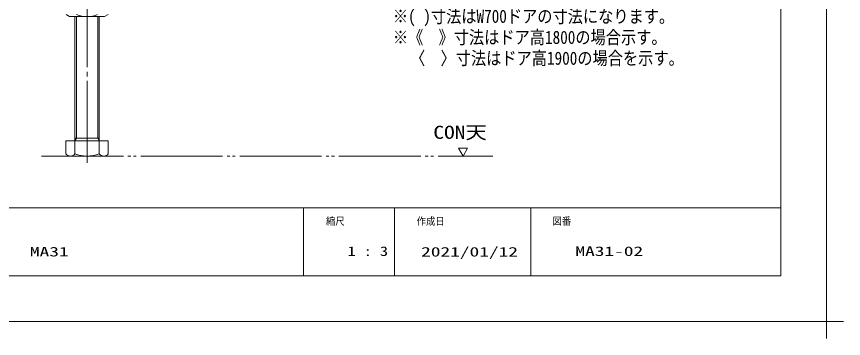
# Model space of a CAD drawing. Units: millimetres on the paper, scale 1:3. Extents: x -305 to 305, y -152 to 152.
# Drawn here: x -59.2 to 122.7, y -152.2 to -81.5 of the extents above; entities that cross this region are included whole.
import ezdxf
from ezdxf.enums import TextEntityAlignment as Align

# ---------------------------------------------------------------- set-up
doc = ezdxf.new("R2010")
doc.units = ezdxf.units.MM
doc.linetypes.add('LONG_CHAIN', pattern=[21, 18, -1, 1, -1])
doc.linetypes.add('LONG_DOUBLE_CHAIN', pattern=[21.8, 18, -1, 0.6, -0.6, 0.6, -1])
doc.layers.add('0-0_PV', color=7, linetype='Continuous')
for name, color, linetype, lineweight in [('0-2_0', 7, 'Continuous', 9), ('0-3_HV', 7, 'Continuous', 9), ('0-5_1図面枠', 7, 'Continuous', 9), ('0-6_図面枠', 3, 'Continuous', 9), ('0-7_DEFPOINTS', 7, 'Continuous', 9)]:
    doc.layers.add(name, color=color, linetype=linetype, lineweight=lineweight)
doc.styles.add('ＭＳ ゴシック', font='')
doc.styles.get('ＭＳ ゴシック').set_extended_font_data('MS Gothic')

# ---------------------------------------------------------------- blocks, each defined once
blk = doc.blocks.new('TRI')
at = {"layer": '0-2_0'}
blk.add_lwpolyline([(0.5, 0.866), (0, 0), (1, 0)], close=True, dxfattribs=at)
blk = doc.blocks.new('グループ-6')
at = {"layer": '0-5_1図面枠'}
for p, q in [((4200, -2895), (4200, -3045)), ((4275, -2970), (4125, -2970))]:
    blk.add_line(p, q, dxfattribs=at)

msp = doc.modelspace()

# ---------------------------------------------------------------- linework, layer by layer
at = {"layer": '0-2_0'}
for p, q in [((3.983, -123.498), (3.983, -138.498)), ((23.983, -123.498), (23.983, -138.498)), ((53.983, -123.498), (53.983, -138.498))]:
    msp.add_line(p, q, dxfattribs=at)
at = {"layer": '0-3_HV', "linetype": 'LONG_CHAIN'}
msp.add_line((-43.661, -113.631), (-43.661, -68.129), dxfattribs=at)
at = {"layer": '0-3_HV'}
for p, q in [((-47.494, -81.464), (-48.279, -81.01)), ((-47.494, -81.464), (-39.827, -81.464)), ((-46.327, -111.671), (-46.327, -81.464)), ((-45.994, -108.218), (-45.994, -81.464)), ((-41.327, -108.218), (-41.327, -81.464)), ((-40.994, -111.671), (-40.994, -81.464)), ((-39.042, -81.01), (-39.827, -81.464)), ((-48.327, -108.795), (-38.994, -108.795)), ((-48.327, -111.671), (-48.327, -108.795)), ((-46.327, -108.796), (-45.994, -108.218)), ((-40.994, -108.218), (-46.327, -108.218)), ((-41.327, -108.218), (-40.994, -108.795)), ((-38.994, -111.671), (-38.994, -108.795)), ((-47.327, -112.129), (-39.994, -112.129))]:
    msp.add_line(p, q, dxfattribs=at)
at = {"layer": '0-3_HV', "linetype": 'LONG_DOUBLE_CHAIN'}
msp.add_line((-53.661, -112.13), (45.63, -112.13), dxfattribs=at)
at = {"layer": '0-3_HV'}
for centre, radius, start, end in [((-43.661, -75.357), 6.107, 247.78094, 292.21913), ((-47.327, -110.807), 1.322, 220.82899, 319.17101), ((-43.661, -104.129), 8, 250.52879, 289.47125), ((-39.994, -110.807), 1.322, 220.82899, 319.17101)]:
    msp.add_arc(centre, radius, start, end, dxfattribs=at)
at = {"layer": '0-6_図面枠'}
msp.add_line((-291.017, -123.498), (108.983, -123.498), dxfattribs=at)
msp.add_lwpolyline([(-291.017, -138.498), (108.983, -138.498), (108.983, 138.502), (-291.017, 138.502)], close=True, dxfattribs=at)
at = {"layer": '0-7_DEFPOINTS'}
for q in [(118.983, 148.502), (-301.017, -148.498)]:
    msp.add_line((118.983, -148.498), q, dxfattribs=at)

# ---------------------------------------------------------------- block references
at = {"layer": '0-3_HV', "xscale": 2.000002, "yscale": 2.000002, "rotation": 60}
msp.add_blockref('TRI', (39.051, -112.13), dxfattribs=at)
at = {"layer": '0-5_1図面枠', "xscale": 0.05, "yscale": 0.05}
msp.add_blockref('グループ-6', (-91.017, 0.002), dxfattribs=at)

# ---------------------------------------------------------------- texts
at = {"layer": '0-0_PV', "style": 'ＭＳ ゴシック', "width": 0.85}
for s, p in [('※( )寸法はW700ドアの寸法になります。', (23.62, -83.713)), ('※《\u3000》寸法はドア高1800の場合示す。', (23.62, -88.339)), ('\u3000〈\u3000〉寸法はドア高1900の場合を示す。', (24.055, -92.93))]:
    msp.add_text(s, height=2.886, dxfattribs=at).set_placement(p, align=Align.BOTTOM_LEFT)
at = {"layer": '0-3_HV', "style": 'ＭＳ ゴシック', "width": 1.2}
msp.add_text('CON天', height=2.886, dxfattribs=at).set_placement((32.517, -109.225), align=Align.BOTTOM_LEFT)
at = {"layer": '0-5_1図面枠', "style": 'ＭＳ ゴシック'}
for s, height, width, p in [('縮尺', 1.628, 0.9, (8.896, -127.769)), ('作成日', 1.628, 0.9, (28.857, -127.788)), ('図番', 1.628, 0.9, (58.732, -127.759)), ('MA31', 2.089, 1.5, (-56.239, -134.835)), ('1 : 3', 2.092, 1.25, (13.65, -134.738)), ('2021/01/12', 2.089, 1.5, (29.822, -134.861)), ('MA31-02', 2.089, 1.5, (63.761, -134.737))]:
    msp.add_text(s, height=height, dxfattribs=dict(at, width=width)).set_placement(p, align=Align.BOTTOM_LEFT)

doc.saveas('drawing.dxf')
